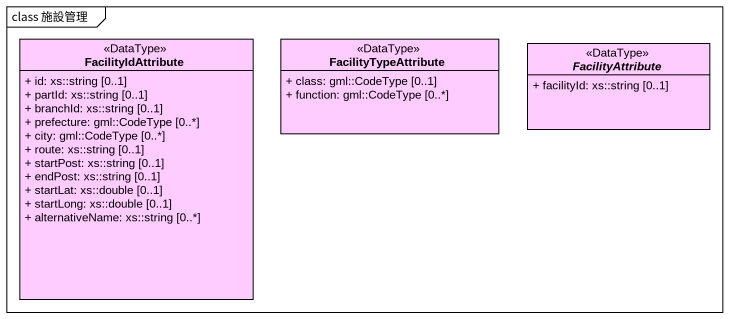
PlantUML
@startuml
mainframe class 施設管理
hide circle
hide empty members
skinparam classAttributeIconSize 0
class FacilityIdAttribute <<DataType>> #FFCCFF {
  + id: xs::string [0..1]
  + partId: xs::string [0..1]
  + branchId: xs::string [0..1]
  + prefecture: gml::CodeType [0..*]
  + city: gml::CodeType [0..*]
  + route: xs::string [0..1]
  + startPost: xs::string [0..1]
  + endPost: xs::string [0..1]
  + startLat: xs::double [0..1]
  + startLong: xs::double [0..1]
  + alternativeName: xs::string [0..*]
}
class FacilityTypeAttribute <<DataType>> #FFCCFF {
  + class: gml::CodeType [0..1]
  + function: gml::CodeType [0..*]
}
abstract class FacilityAttribute <<DataType>> #FFCCFF {
  + facilityId: xs::string [0..1]
}
@enduml
